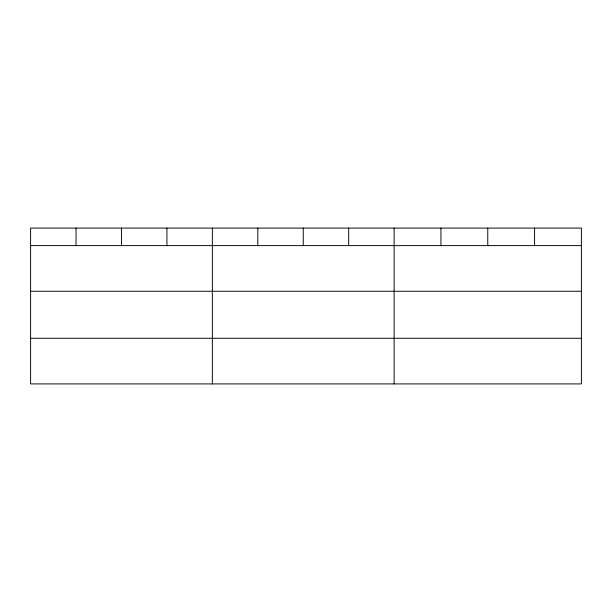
<?xml version="1.0" encoding="UTF-8"?>
<svg xmlns="http://www.w3.org/2000/svg" width="612" height="612" viewBox="0 0 612 612"><rect width="100%" height="100%" fill="white"/><g stroke="black" fill="none" stroke-linecap="round" stroke-linejoin="round"><path stroke-width="0.92" d="M581.4 291.258L581.4 228.085L30.6 228.085L30.6 383.915L581.4 383.915L581.4 291.258L30.6 291.258M30.6 245.619L581.4 245.619M30.6 338.275L581.4 338.275M534.582 228.085L534.582 245.619M487.764 228.085L487.764 245.619M440.946 228.085L440.946 245.619M394.128 228.085L394.128 383.915M348.687 228.085L348.687 245.619M303.246 228.085L303.246 245.619M257.805 228.085L257.805 245.619M212.364 228.085L212.364 383.915M166.923 228.085L166.923 245.619M121.482 228.085L121.482 245.619M76.041 228.085L76.041 245.619"/></g></svg>
